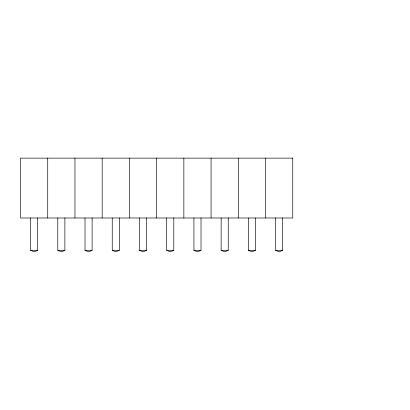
<?xml version="1.0" encoding="UTF-8"?>
<svg xmlns="http://www.w3.org/2000/svg" width="410" height="410" viewBox="0 0 410 410"><rect width="100%" height="100%" fill="white"/><g stroke="black" fill="none" stroke-linecap="round" stroke-linejoin="round"><path stroke-width="0.61" d="M37.664 217.992L37.664 250.284L34.153 251.868L30.56 250.284L30.56 217.992M64.893 217.992L64.893 250.284L61.377 251.868L57.784 250.284L57.784 217.992M92.117 217.992L92.117 250.284L88.606 251.868L85.013 250.284L85.013 217.992M119.341 217.992L119.341 250.284L115.83 251.868L112.237 250.284L112.237 217.992M146.565 217.992L146.565 250.284L143.054 251.868L139.462 250.284L139.462 217.992M173.794 217.992L173.794 250.284L170.278 251.868L166.685 250.284L166.685 217.992M201.018 217.992L201.018 250.284L197.507 251.868L193.915 250.284L193.915 217.992M228.242 217.992L228.242 250.284L224.731 251.868L221.139 250.284L221.139 217.992M255.466 217.992L255.466 250.284L251.955 251.868L248.363 250.284L248.363 217.992M282.695 217.992L282.695 250.284L279.184 251.868L275.587 250.284L275.587 217.992M30.56 250.284L37.664 250.284M57.784 250.284L64.893 250.284M85.013 250.284L92.117 250.284M112.237 250.284L119.341 250.284M139.462 250.284L146.565 250.284M166.685 250.284L173.794 250.284M193.915 250.284L201.018 250.284M221.139 250.284L228.242 250.284M248.363 250.284L255.466 250.284M275.587 250.284L282.695 250.284M265.526 158.132L265.526 217.992M238.302 158.132L238.302 217.992M211.078 158.132L211.078 217.992M183.854 158.132L183.854 217.992M156.625 158.132L156.625 217.992M129.401 158.132L129.401 217.992M102.177 158.132L102.177 217.992M74.953 158.132L74.953 217.992M47.724 158.132L47.724 217.992M292.755 158.132L20.5 158.132L20.5 217.992L292.755 217.992L292.755 158.132"/></g></svg>
